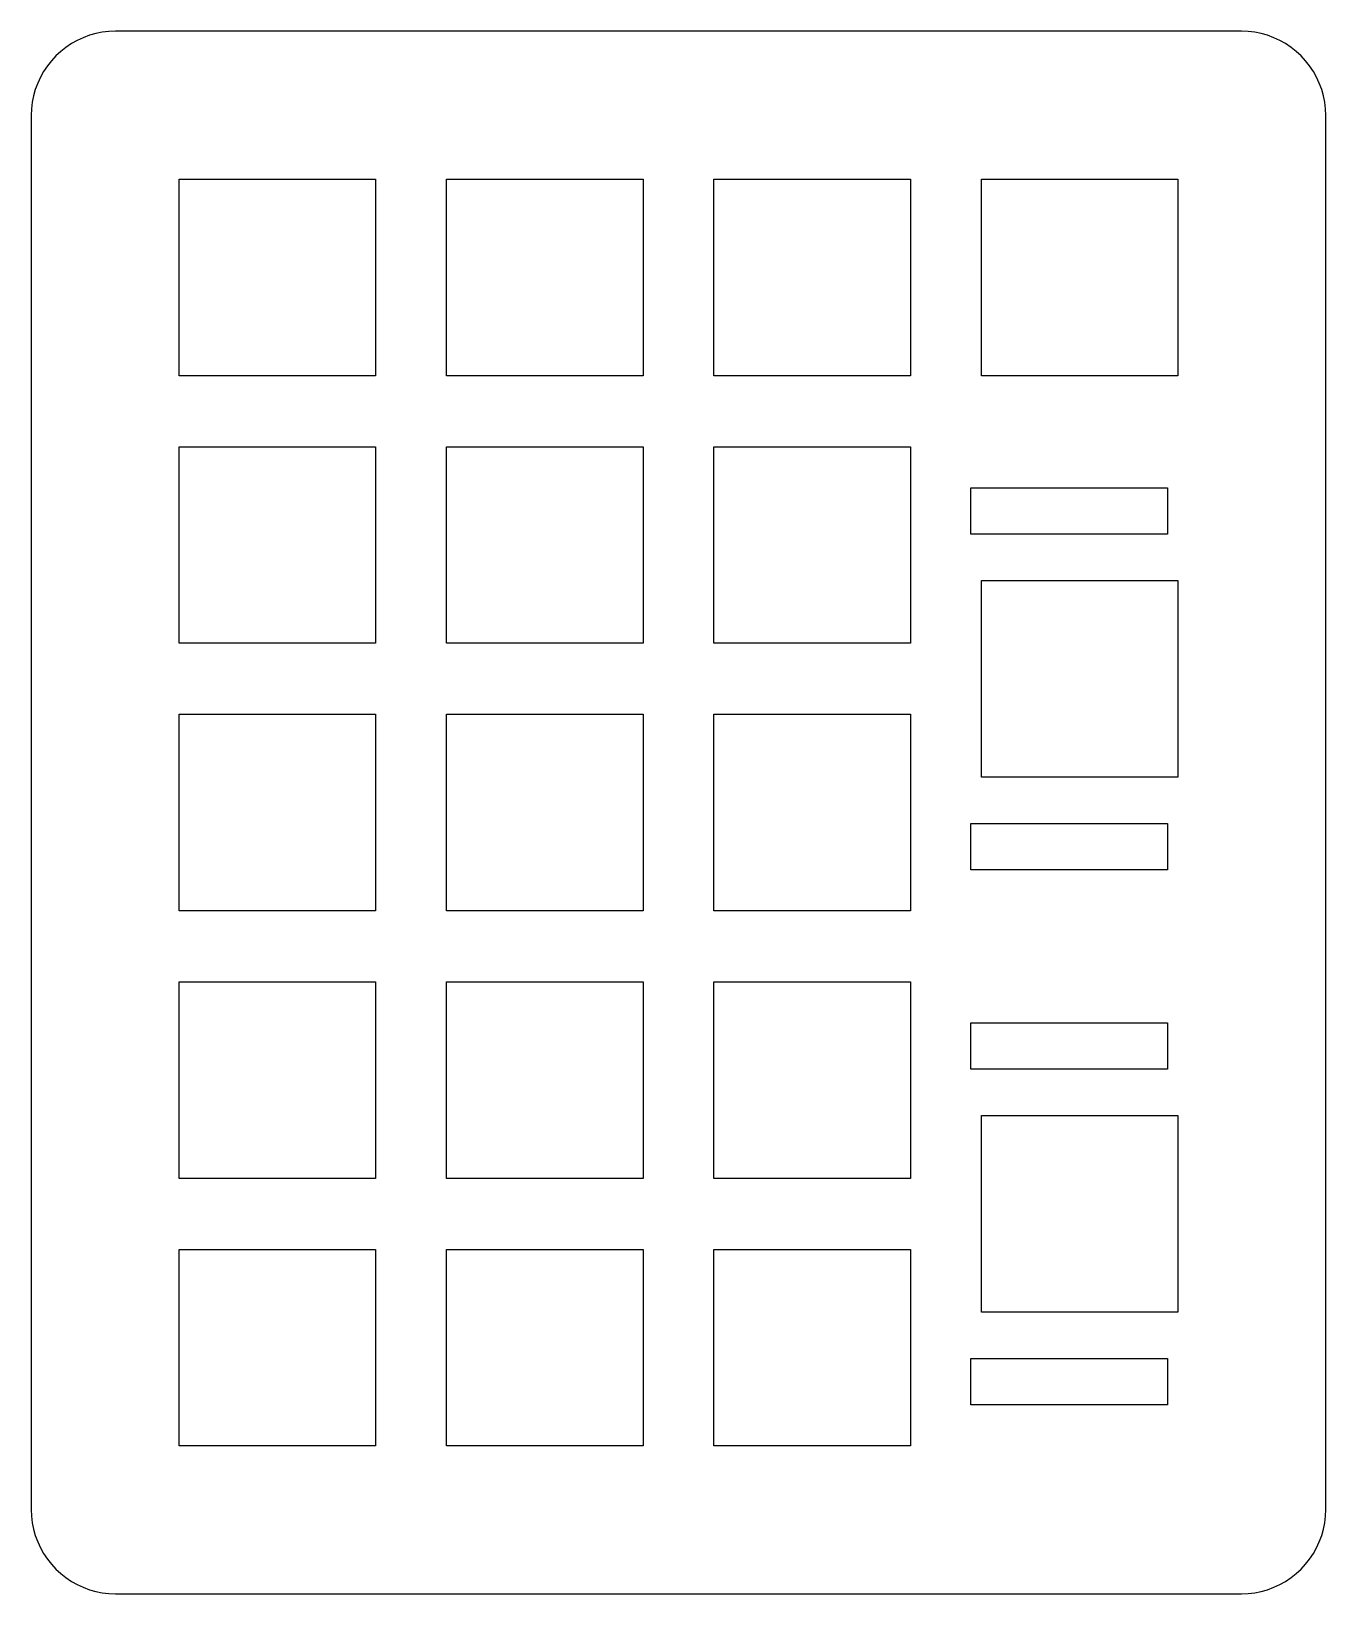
# Model space of a CAD drawing. Header units: metres. Extents: x 0 to 92, y 0 to 111.
import ezdxf

# ---------------------------------------------------------------- set-up
doc = ezdxf.new("R2010")
doc.units = ezdxf.units.M

msp = doc.modelspace()

# ---------------------------------------------------------------- linework, layer by layer
for p, q in [((6, 111.25), (5.53, 111.23)), ((86.2, 111.25), (6, 111.25)), ((86.67, 111.23), (86.2, 111.25)), ((2.87, 110.37), (2.47, 110.1)), ((3.28, 110.6), (2.87, 110.37)), ((3.7, 110.79), (3.28, 110.6)), ((4.15, 110.96), (3.7, 110.79)), ((4.6, 111.08), (4.15, 110.96)), ((5.06, 111.18), (4.6, 111.08)), ((5.53, 111.23), (5.06, 111.18)), ((87.14, 111.18), (86.67, 111.23)), ((87.6, 111.08), (87.14, 111.18)), ((88.05, 110.96), (87.6, 111.08)), ((88.5, 110.79), (88.05, 110.96)), ((88.92, 110.6), (88.5, 110.79)), ((89.33, 110.37), (88.92, 110.6)), ((89.73, 110.1), (89.33, 110.37)), ((1.44, 109.15), (1.15, 108.78)), ((1.76, 109.49), (1.44, 109.15)), ((2.1, 109.81), (1.76, 109.49)), ((2.47, 110.1), (2.1, 109.81)), ((90.1, 109.81), (89.73, 110.1)), ((90.44, 109.49), (90.1, 109.81)), ((90.76, 109.15), (90.44, 109.49)), ((91.05, 108.78), (90.76, 109.15)), ((0.65, 107.97), (0.46, 107.55)), ((0.88, 108.39), (0.65, 107.97)), ((1.15, 108.78), (0.88, 108.39)), ((91.32, 108.39), (91.05, 108.78)), ((91.55, 107.97), (91.32, 108.39)), ((91.74, 107.55), (91.55, 107.97)), ((0.29, 107.1), (0.17, 106.65)), ((0.46, 107.55), (0.29, 107.1)), ((91.91, 107.1), (91.74, 107.55)), ((92.03, 106.65), (91.91, 107.1)), ((0.02, 105.72), (0, 105.25)), ((0.07, 106.19), (0.02, 105.72)), ((0.17, 106.65), (0.07, 106.19)), ((92.13, 106.19), (92.03, 106.65)), ((92.18, 105.72), (92.13, 106.19)), ((92.2, 105.25), (92.18, 105.72)), ((0, 105.25), (0, 6)), ((92.2, 6), (92.2, 105.25)), ((10.53, 86.72), (10.53, 100.72)), ((10.53, 100.72), (24.52, 100.72)), ((24.52, 100.72), (24.52, 86.72)), ((29.57, 86.72), (29.57, 100.72)), ((29.57, 100.72), (43.58, 100.72)), ((43.58, 100.72), (43.58, 86.72)), ((48.62, 86.72), (48.62, 100.72)), ((48.62, 100.72), (62.62, 100.72)), ((62.62, 100.72), (62.62, 86.72)), ((67.67, 86.72), (67.67, 100.72)), ((67.67, 100.72), (81.67, 100.72)), ((81.67, 100.72), (81.67, 86.72)), ((24.52, 86.72), (10.53, 86.72)), ((43.58, 86.72), (29.57, 86.72)), ((62.62, 86.72), (48.62, 86.72)), ((81.67, 86.72), (67.67, 86.72)), ((10.53, 67.67), (10.53, 81.67)), ((10.53, 81.67), (24.52, 81.67)), ((24.52, 81.67), (24.52, 67.67)), ((29.57, 67.67), (29.57, 81.67)), ((29.57, 81.67), (43.58, 81.67)), ((43.58, 81.67), (43.58, 67.67)), ((48.62, 67.67), (48.62, 81.67)), ((48.62, 81.67), (62.62, 81.67)), ((62.62, 81.67), (62.62, 67.67)), ((66.92, 75.45), (66.92, 78.75)), ((66.92, 78.75), (80.92, 78.75)), ((80.92, 78.75), (80.92, 75.45)), ((80.92, 75.45), (66.92, 75.45)), ((67.67, 58.15), (67.67, 72.15)), ((67.67, 72.15), (81.67, 72.15)), ((81.67, 72.15), (81.67, 58.15)), ((24.52, 67.67), (10.53, 67.67)), ((43.58, 67.67), (29.57, 67.67)), ((62.62, 67.67), (48.62, 67.67)), ((10.53, 48.62), (10.53, 62.62)), ((10.53, 62.62), (24.52, 62.62)), ((24.52, 62.62), (24.52, 48.62)), ((29.57, 48.62), (29.57, 62.62)), ((29.57, 62.62), (43.58, 62.62)), ((43.58, 62.62), (43.58, 48.62)), ((48.62, 48.62), (48.62, 62.62)), ((48.62, 62.62), (62.62, 62.62)), ((62.62, 62.62), (62.62, 48.62)), ((81.67, 58.15), (67.67, 58.15)), ((66.92, 51.55), (66.92, 54.85)), ((66.92, 54.85), (80.92, 54.85)), ((80.92, 54.85), (80.92, 51.55)), ((80.92, 51.55), (66.92, 51.55)), ((24.52, 48.62), (10.53, 48.62)), ((43.58, 48.62), (29.57, 48.62)), ((62.62, 48.62), (48.62, 48.62)), ((10.53, 29.57), (10.53, 43.58)), ((10.53, 43.58), (24.52, 43.58)), ((24.52, 43.58), (24.52, 29.57)), ((29.57, 29.57), (29.57, 43.58)), ((29.57, 43.58), (43.58, 43.58)), ((43.58, 43.58), (43.58, 29.57)), ((48.62, 29.57), (48.62, 43.58)), ((48.62, 43.58), (62.62, 43.58)), ((62.62, 43.58), (62.62, 29.57)), ((66.92, 37.35), (66.92, 40.65)), ((66.92, 40.65), (80.92, 40.65)), ((80.92, 40.65), (80.92, 37.35)), ((80.92, 37.35), (66.92, 37.35)), ((67.67, 20.05), (67.67, 34.05)), ((67.67, 34.05), (81.67, 34.05)), ((81.67, 34.05), (81.67, 20.05)), ((24.52, 29.57), (10.53, 29.57)), ((43.58, 29.57), (29.57, 29.57)), ((62.62, 29.57), (48.62, 29.57)), ((10.53, 10.53), (10.53, 24.52)), ((10.53, 24.52), (24.52, 24.52)), ((24.52, 24.52), (24.52, 10.53)), ((29.57, 10.53), (29.57, 24.52)), ((29.57, 24.52), (43.58, 24.52)), ((43.58, 24.52), (43.58, 10.53)), ((48.62, 10.53), (48.62, 24.52)), ((48.62, 24.52), (62.62, 24.52)), ((62.62, 24.52), (62.62, 10.53)), ((81.67, 20.05), (67.67, 20.05)), ((66.92, 13.45), (66.92, 16.75)), ((66.92, 16.75), (80.92, 16.75)), ((80.92, 16.75), (80.92, 13.45)), ((80.92, 13.45), (66.92, 13.45)), ((24.52, 10.53), (10.53, 10.53)), ((43.58, 10.53), (29.57, 10.53)), ((62.62, 10.53), (48.62, 10.53)), ((0, 6), (0.02, 5.53)), ((92.18, 5.53), (92.2, 6)), ((0.02, 5.53), (0.07, 5.06)), ((0.07, 5.06), (0.17, 4.6)), ((0.17, 4.6), (0.29, 4.15)), ((91.91, 4.15), (92.03, 4.6)), ((92.03, 4.6), (92.13, 5.06)), ((92.13, 5.06), (92.18, 5.53)), ((0.29, 4.15), (0.46, 3.7)), ((0.46, 3.7), (0.65, 3.28)), ((91.55, 3.28), (91.74, 3.7)), ((91.74, 3.7), (91.91, 4.15)), ((0.65, 3.28), (0.88, 2.87)), ((0.88, 2.87), (1.15, 2.47)), ((1.15, 2.47), (1.44, 2.1)), ((90.76, 2.1), (91.05, 2.47)), ((91.05, 2.47), (91.32, 2.87)), ((91.32, 2.87), (91.55, 3.28)), ((1.44, 2.1), (1.76, 1.76)), ((1.76, 1.76), (2.1, 1.44)), ((2.1, 1.44), (2.47, 1.15)), ((2.47, 1.15), (2.87, 0.88)), ((89.33, 0.88), (89.73, 1.15)), ((89.73, 1.15), (90.1, 1.44)), ((90.1, 1.44), (90.44, 1.76)), ((90.44, 1.76), (90.76, 2.1)), ((2.87, 0.88), (3.28, 0.65)), ((3.28, 0.65), (3.7, 0.46)), ((3.7, 0.46), (4.15, 0.29)), ((4.15, 0.29), (4.6, 0.17)), ((4.6, 0.17), (5.06, 0.07)), ((5.06, 0.07), (5.53, 0.02)), ((5.53, 0.02), (6, 0)), ((6, 0), (86.2, 0)), ((86.2, 0), (86.67, 0.02)), ((86.67, 0.02), (87.14, 0.07)), ((87.14, 0.07), (87.6, 0.17)), ((87.6, 0.17), (88.05, 0.29)), ((88.05, 0.29), (88.5, 0.46)), ((88.5, 0.46), (88.92, 0.65)), ((88.92, 0.65), (89.33, 0.88))]:
    msp.add_line(p, q)

doc.saveas('drawing.dxf')
